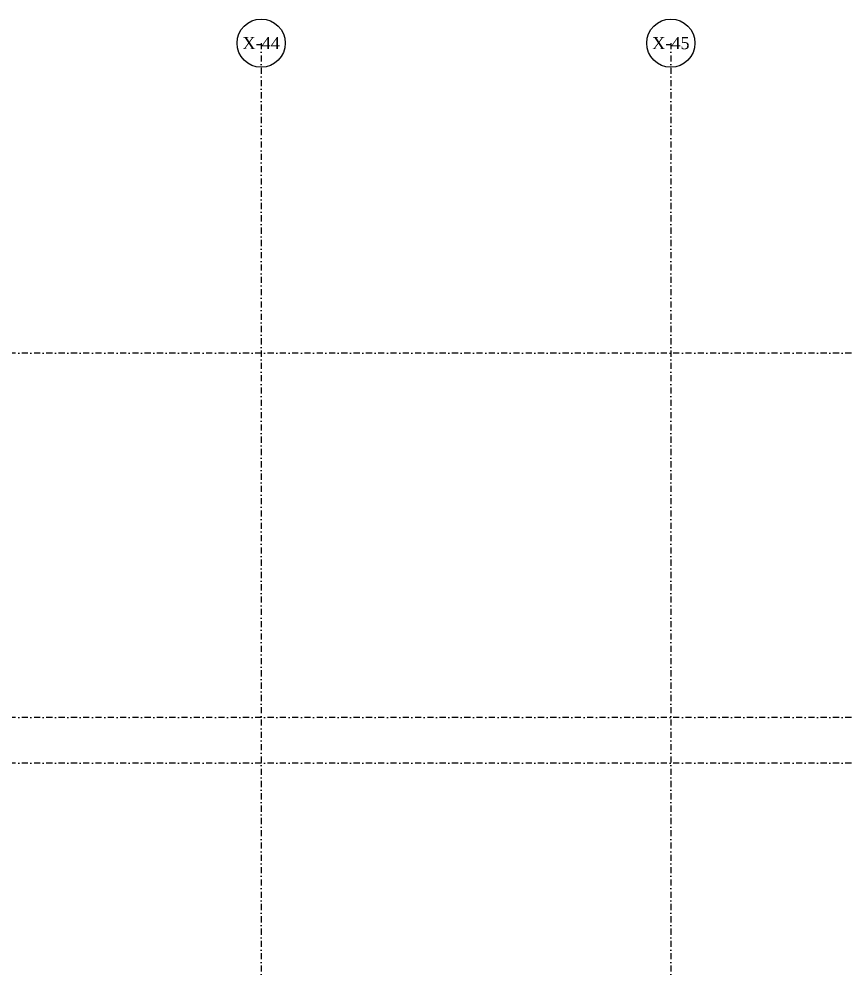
# Model space of a CAD drawing. Header units: inches. Extents: x -772 to 6765, y -813 to 4093.
# Drawn here: x 2898 to 4611, y 2123 to 4093 of the extents above; entities that cross this region are included whole.
import ezdxf
from ezdxf.enums import TextEntityAlignment as Align

# ---------------------------------------------------------------- set-up
doc = ezdxf.new("R2010")
doc.units = ezdxf.units.IN
doc.header["$MEASUREMENT"] = 0
doc.linetypes.add('DASHDOT', pattern=[25.4, 12.7, -6.35, 0, -6.35])
for name, color, linetype in [('H_STR_Aks', 250, 'DASHDOT'), ('H_STR_AksCemberi', 106, 'Continuous'), ('H_STR_AksYazi', 91, 'Continuous')]:
    doc.layers.add(name, color=color, linetype=linetype)
doc.styles.add('HG', font='times.ttf')

# ---------------------------------------------------------------- blocks, each defined once
blk = doc.blocks.new('Not_Aks_Balon')
at = {"layer": 'H_STR_AksCemberi'}
blk.add_circle((0, 0), 50, dxfattribs=at)
at = {"layer": 'H_STR_AksYazi', "style": 'HG'}
blk.add_attdef('AKSNO', text='', height=25, dxfattribs=at).set_placement((0, 0), align=Align.MIDDLE_CENTER)

msp = doc.modelspace()

# ---------------------------------------------------------------- linework, layer by layer
at = {"layer": 'H_STR_Aks'}
for p, q in [((3400, 4043), (3400, -712.8)), ((4250, 4043), (4250, -712.8)), ((6664.5, 3400), (-659.1, 3400)), ((6664.5, 2645), (-659.1, 2645)), ((6664.5, 2550), (-659.1, 2550))]:
    msp.add_line(p, q, dxfattribs=at)

# ---------------------------------------------------------------- block references
at = {"layer": 'H_STR_AksCemberi'}
for p, values in [((3400, 4043), {'AKSNO': 'X-44'}), ((4250, 4043), {'AKSNO': 'X-45'})]:
    msp.add_blockref('Not_Aks_Balon', p, dxfattribs=at).add_auto_attribs(values)

doc.saveas('drawing.dxf')
